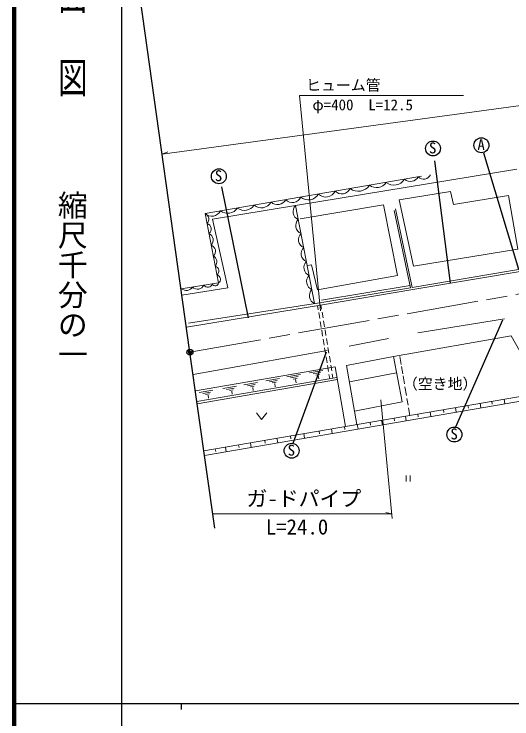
# Model space of a CAD drawing. Units: millimetres, scale not verified. Extents: x 40000 to 680000, y 20000 to 380000.
# Drawn here: x 40000 to 123488, y 202409 to 320534 of the extents above; entities that cross this region are included whole.
import ezdxf
from ezdxf.enums import TextEntityAlignment as Align

# ---------------------------------------------------------------- set-up
doc = ezdxf.new("R2010")
doc.units = ezdxf.units.MM
doc.header["$LTSCALE"] = 1000
doc.header["$PDMODE"] = 32
doc.header["$PDSIZE"] = 500
doc.linetypes.add('CHAIN', pattern=[18.5, 12, -1.5, 3.5, -1.5])
for name, color, linetype, lineweight in [('M-BGD', 7, 'Continuous', 13), ('M-BMK', 2, 'CHAIN', 13), ('M-BMK-SRVR', 3, 'Continuous', 25), ('M-STR-HTXT', 7, 'Continuous', 13), ('M-TTL', 2, 'Continuous', 140), ('M-TTL-BAND', 7, 'Continuous', 25)]:
    doc.layers.add(name, color=color, linetype=linetype, lineweight=lineweight)
doc.layers.add('M-OTRS', color=6, linetype='Continuous')
doc.styles.add('@ＭＳ ゴシック', font='')
doc.styles.add('ＭＳ ゴシック', font='')
doc.styles.get('@ＭＳ ゴシック').set_extended_font_data('@MS Gothic')
doc.styles.get('ＭＳ ゴシック').set_extended_font_data('MS Gothic')

msp = doc.modelspace()

# ---------------------------------------------------------------- linework, layer by layer
at = {"layer": 'M-BGD', "lineweight": 25}
for p, q in [((124642, 277733), (118753, 297210)), ((113207, 275431), (110552, 295943)), ((79309, 269604), (74825, 291581)), ((121890, 269218), (114039, 251307)), ((92338, 263894), (86737, 248589))]:
    msp.add_line(p, q, dxfattribs=at)
at = {"layer": 'M-BGD'}
for p, q in [((87209, 288453), (124299, 294538)), ((108298, 293344), (72024, 287089)), ((104600, 289412), (113201, 290806)), ((113201, 290806), (113664, 288647)), ((106983, 278266), (104600, 289412)), ((113664, 288647), (122903, 290126)), ((122903, 290126), (124480, 281126)), ((73292, 286145), (87209, 288453)), ((90402, 272019), (87209, 288453)), ((101928, 288593), (87985, 286217)), ((104317, 276745), (101928, 288593)), ((72024, 287089), (74266, 275472)), ((103726, 287610), (106492, 274665)), ((103964, 287878), (106778, 274714)), ((75857, 274636), (73292, 286145)), ((124480, 281126), (106983, 278266)), ((89163, 278394), (89854, 278517)), ((89854, 278517), (90865, 274313)), ((106778, 274714), (126217, 277999)), ((106895, 274369), (126265, 277628)), ((90865, 274313), (104317, 276745)), ((74266, 275472), (68005, 274483)), ((75857, 274636), (68155, 273418)), ((91558, 272595), (106410, 275049)), ((91615, 272207), (106492, 274665)), ((91712, 271819), (106895, 274369)), ((68907, 268063), (91712, 271819)), ((69271, 268737), (91615, 272207)), ((91571, 271085), (91457, 271776)), ((91014, 270992), (90899, 271685)), ((91816, 269605), (91653, 270592)), ((91259, 269512), (91095, 270498)), ((107717, 267109), (122238, 269485)), ((91503, 268032), (91340, 269018)), ((92061, 268125), (91898, 269112)), ((91748, 266552), (91585, 267539)), ((92306, 266645), (92143, 267632)), ((91993, 265072), (91830, 266059)), ((92551, 265165), (92388, 266152)), ((96203, 264869), (102764, 266162)), ((123350, 266609), (103603, 263164)), ((124801, 264036), (123350, 266609)), ((92796, 263686), (92633, 264672)), ((92502, 264126), (70020, 260147)), ((92238, 263592), (92075, 264579)), ((92483, 262112), (92320, 263099)), ((93041, 262206), (92878, 263192)), ((103603, 263164), (95752, 261650)), ((103603, 263164), (105087, 255538)), ((104678, 263121), (104906, 261798)), ((70408, 257387), (93839, 261411)), ((92728, 260632), (92565, 261619)), ((93286, 260726), (93123, 261712)), ((93839, 261411), (95593, 251423)), ((95752, 261650), (97490, 251749)), ((104962, 261475), (105170, 260267)), ((85744, 259712), (88022, 260103)), ((89520, 260385), (91798, 260776)), ((90145, 260228), (91415, 260446)), ((90596, 260040), (91241, 260151)), ((90994, 259945), (91088, 259399)), ((92925, 259445), (92810, 260139)), ((93482, 259541), (93367, 260233)), ((104135, 260432), (96233, 258909)), ((105237, 259881), (105464, 258561)), ((70656, 255621), (94147, 259655)), ((70710, 255235), (94215, 259272)), ((78547, 258413), (80825, 258804)), ((82229, 259077), (84507, 259468)), ((82855, 258919), (84125, 259137)), ((83305, 258732), (83950, 258843)), ((86369, 259555), (87639, 259773)), ((86820, 259367), (87465, 259478)), ((87218, 259272), (87312, 258726)), ((71051, 257123), (73329, 257514)), ((75023, 257796), (77301, 258187)), ((75648, 257639), (76918, 257857)), ((76099, 257451), (76744, 257562)), ((79172, 258256), (80442, 258474)), ((79623, 258068), (80268, 258179)), ((80021, 257972), (80115, 257427)), ((83703, 258636), (83797, 258090)), ((105551, 258057), (105800, 256611)), ((71676, 256966), (72946, 257184)), ((127472, 256902), (71820, 247337)), ((72127, 256778), (72772, 256889)), ((72525, 256683), (72619, 256137)), ((76497, 257356), (76591, 256810)), ((125946, 255836), (71930, 246552)), ((105087, 255538), (97096, 253997)), ((105887, 256106), (106078, 255000)), ((118164, 255302), (118298, 254522)), ((120115, 255638), (120194, 255175)), ((122180, 255993), (122314, 255212)), ((106156, 254548), (106375, 253276)), ((112014, 254245), (112094, 253783)), ((114010, 254588), (114144, 253808)), ((116123, 254952), (116202, 254489)), ((80678, 253723), (81519, 252583)), ((82361, 253723), (81519, 252583)), ((103727, 252821), (103807, 252359)), ((105636, 253149), (105770, 252368)), ((107685, 253501), (107764, 253039)), ((109776, 253861), (109910, 253080)), ((97543, 251758), (97677, 250977)), ((99701, 252129), (99780, 251666)), ((101636, 252462), (101770, 251681)), ((91153, 250660), (91232, 250197)), ((93229, 251017), (93364, 250236)), ((95398, 251390), (95478, 250927)), ((84088, 249446), (84223, 248665)), ((86348, 249834), (86427, 249371)), ((88595, 250220), (88729, 249439)), ((77655, 248340), (77735, 247877)), ((79636, 248680), (79770, 247900)), ((82034, 249093), (82113, 248630)), ((73746, 247668), (73826, 247205)), ((75452, 247961), (75586, 247180)), ((105728, 243187), (105728, 242203)), ((106401, 243187), (106401, 242203))]:
    msp.add_line(p, q, dxfattribs=at)
at = {"layer": 'M-BGD', "lineweight": 25}
for centre in [(110252, 298014), (118379, 298558), (74340, 293352), (113846, 250072), (86544, 247354)]:
    msp.add_circle(centre, 1250, dxfattribs=at)
at = {"layer": 'M-BGD'}
for centre, radius, start, end in [((106477, 293997), 1508, 229.01816, 330.54777), ((108688, 294121), 1247, 223.88459, 335.68133), ((97714, 293121), 2280, 233.61385, 325.95207), ((100779, 293434), 1977, 233.5028, 326.06312), ((103723, 293931), 2065, 230.85094, 328.71499), ((92264, 291658), 1786, 226.29154, 333.27439), ((94952, 291987), 1574, 226.02486, 333.54106), ((84157, 290194), 1595, 228.53305, 331.03288), ((86667, 290534), 1574, 224.90891, 334.65702), ((89351, 291323), 1932, 229.24987, 330.31606), ((78625, 289590), 1952, 233.23827, 326.32766), ((81469, 289952), 1890, 229.84237, 329.72355), ((88211, 287429), 1432, 134.37411, 247.61231), ((73145, 288361), 1696, 228.60731, 330.95862), ((71662, 286155), 1002, 313.01475, 68.83622), ((75804, 289166), 2008, 234.14748, 325.41845), ((88667, 285082), 1432, 134.39199, 247.59443), ((72127, 284504), 944, 305.24041, 76.61056), ((72248, 282646), 1167, 313.13549, 68.71548), ((89116, 282733), 1428, 134.14863, 247.8378), ((72747, 280810), 1029, 308.73506, 73.11592), ((89566, 280384), 1425, 133.91487, 248.07156), ((72917, 279026), 1089, 317.64857, 64.2024), ((90035, 278038), 1432, 134.3685, 247.61793), ((73509, 277475), 845, 306.42062, 75.43035), ((73901, 276088), 716, 300.65482, 81.19615), ((90475, 275688), 1423, 133.83388, 248.15255), ((72477, 275546), 808, 214.83674, 343.11944), ((73743, 275491), 524, 200.05485, 357.90133), ((68894, 275492), 1273, 231.3776, 326.57859), ((70781, 275596), 1152, 224.301, 333.65519), ((90948, 273343), 1433, 134.406, 247.58043)]:
    msp.add_arc(centre, radius, start, end, dxfattribs=at)
at = {"layer": 'M-BMK'}
msp.add_line((69496, 263872), (167964, 281274), dxfattribs=at)
at = {"layer": 'M-BMK-SRVR'}
for p, q in [((69496, 263872), (61033, 324086)), ((73642, 234377), (69496, 263872))]:
    msp.add_line(p, q, dxfattribs=at)
msp.add_circle((69496, 263872), 500, dxfattribs=at)
msp.add_point((69496, 263872), dxfattribs=at)
at = {"layer": 'M-OTRS'}
msp.add_point((69496, 263872), dxfattribs=at)
at = {"layer": 'M-STR-HTXT'}
for p, q in [((64831, 297066), (210129, 316727)), ((91365, 270798), (87850, 306902)), ((87850, 306902), (115350, 306902)), ((64831, 297066), (65788, 297448)), ((103416, 235971), (101526, 255909)), ((73306, 236767), (103340, 236767)), ((103340, 236767), (102340, 237017))]:
    msp.add_line(p, q, dxfattribs=at)
at = {"layer": 'M-TTL'}
msp.add_line((40000, 380000), (40000, 20000), dxfattribs=at)
at = {"layer": 'M-TTL-BAND'}
for p, q in [((58000, 370000), (58000, 20000)), ((40000, 205000), (579000, 205000)), ((68000, 205000), (68000, 204000))]:
    msp.add_line(p, q, dxfattribs=at)

# ---------------------------------------------------------------- texts
at = {"layer": 'M-BGD', "style": 'ＭＳ ゴシック'}
for s, p in [('S', (109574, 296641)), ('A', (117701, 297184)), ('S', (73661, 291979)), ('（空き地）', (105201, 257108)), ('S', (113168, 248699)), ('S', (85866, 245980))]:
    msp.add_text(s, height=1833, dxfattribs=at).set_placement(p, align=Align.BOTTOM_LEFT)
at = {"layer": 'M-STR-HTXT', "style": 'ＭＳ ゴシック'}
for s, height, p in [('ヒューム管', 1833, (88965, 307165)), ('φ=400  L=12.5', 1833, (90032, 303858)), ('ガ-ドパイプ', 2566, (78974, 237277)), ('L=24.0', 2566, (82210, 232544))]:
    msp.add_text(s, height=height, dxfattribs=at).set_placement(p, align=Align.BOTTOM_LEFT)
at = {"layer": 'M-TTL-BAND', "style": '@ＭＳ ゴシック', "width": 1.4}
msp.add_text('平  面  図', height=3666, rotation=270, dxfattribs=at).set_placement((49777, 306475), align=Align.MIDDLE_RIGHT)
at = {"layer": 'M-TTL-BAND', "style": '@ＭＳ ゴシック'}
msp.add_text('縮尺千分の一', height=3666, rotation=270, dxfattribs=at).set_placement((49777, 261030), align=Align.MIDDLE_RIGHT)

doc.saveas('drawing.dxf')
